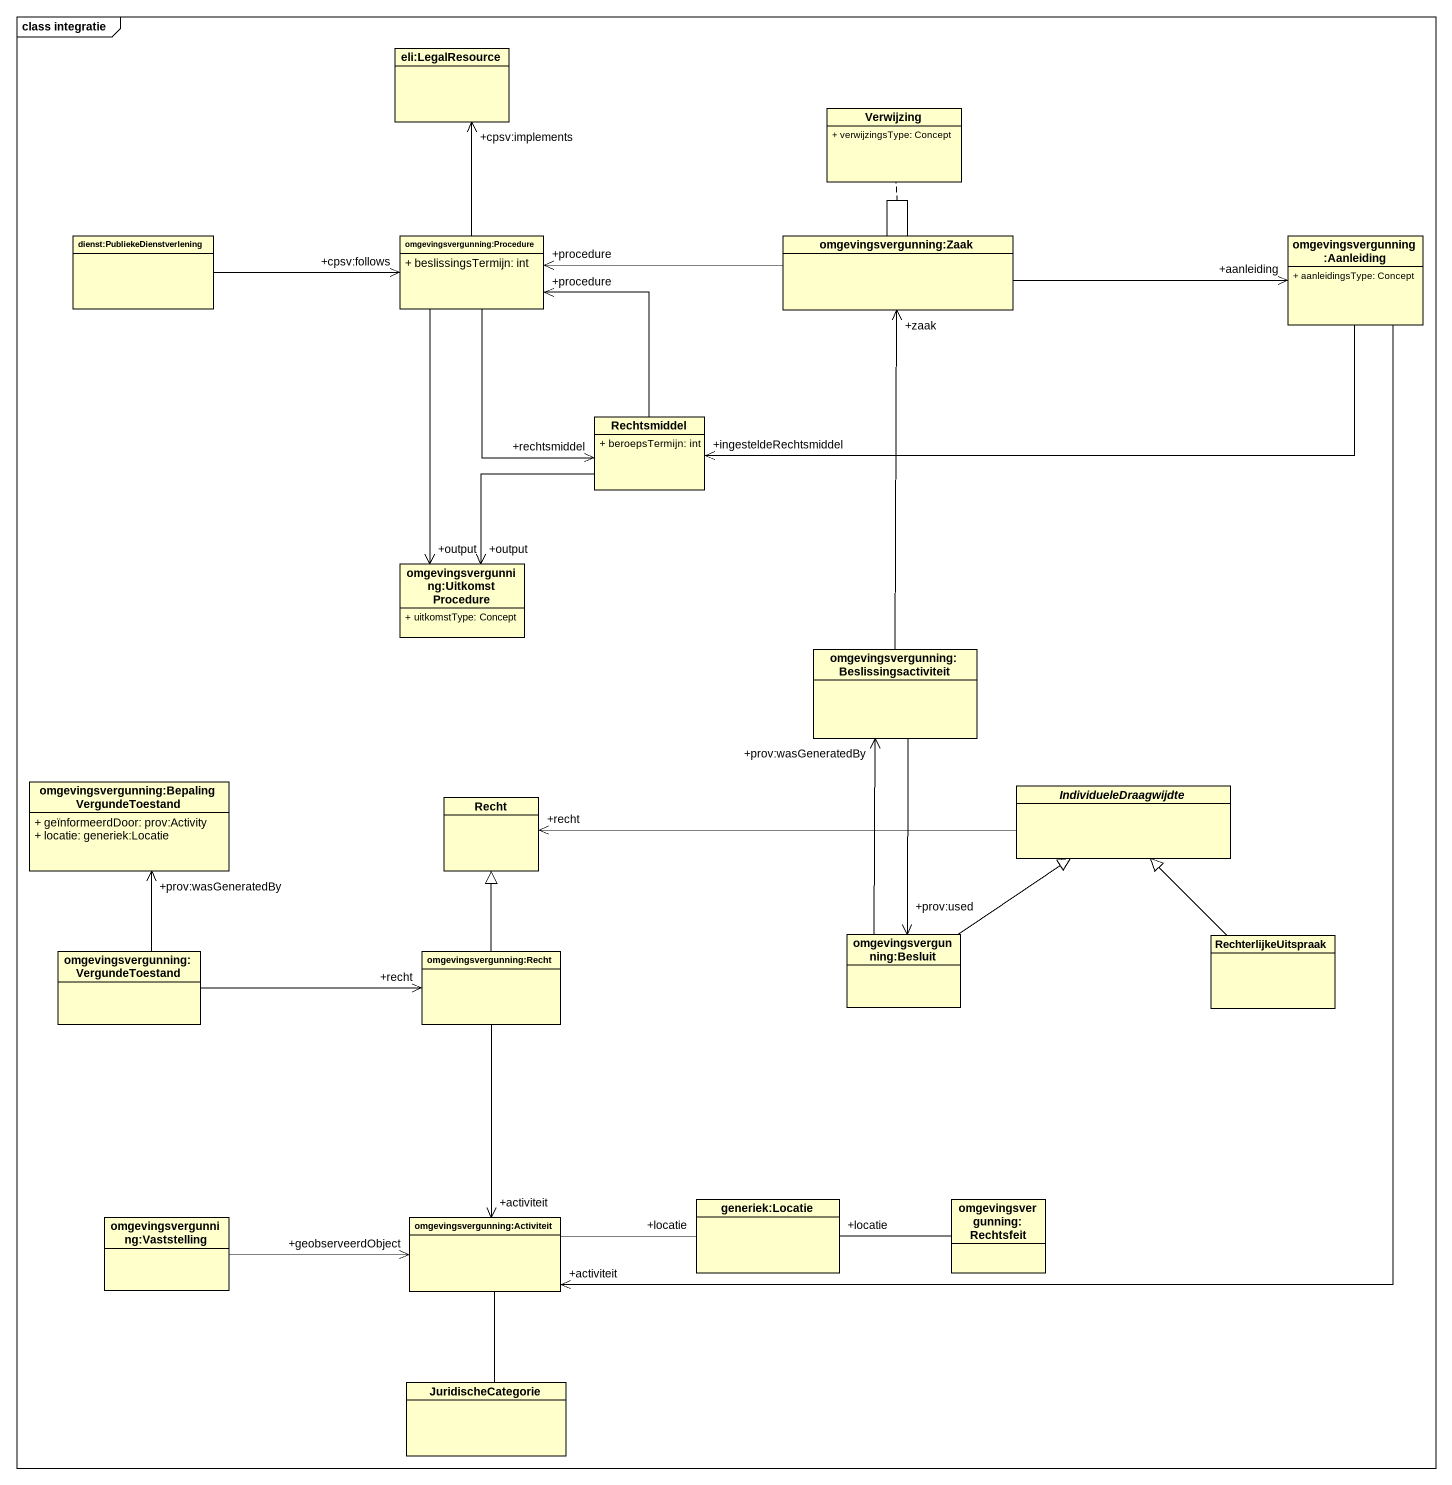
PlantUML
@startuml
mainframe class integratie
hide circle
hide empty members
skinparam classAttributeIconSize 0
class "eli:LegalResource" as eli_LegalResource
class Verwijzing {
  + verwijzingsType: Concept
}
class "dienst:PubliekeDienstverlening" as dienst_PubliekeDienstverleni
class "omgevingsvergunning:Procedure" as omgevingsvergunning {
  + beslissingsTermijn: int
}
class "omgevingsvergunning:Zaak" as omgevingsvergunning_Zaak
class "omgevingsvergunning:Aanleiding" as omgevingsvergunning_2 {
  + aanleidingsType: Concept
}
class Rechtsmiddel {
  + beroepsTermijn: int
}
class "omgevingsvergunning:UitkomstProcedure" as omgevingsvergunning_3 {
  + uitkomstType: Concept
}
class "omgevingsvergunning:Beslissingsactiviteit" as omgevingsvergunning_4
class "omgevingsvergunning:BepalingVergundeToestand" as omgevingsvergunning_5 {
  + geïnformeerdDoor: prov:Activity
  + locatie: generiek:Locatie
}
class Recht
abstract class IndividueleDraagwijdte
class "omgevingsvergunning:VergundeToestand" as omgevingsvergunning_6
class "omgevingsvergunning:Recht" as omgevingsvergunning_Recht
class "omgevingsvergunning:Besluit" as omgevingsvergunning_Besluit
class RechterlijkeUitspraak
class "generiek:Locatie" as generiek_Locatie
class "omgevingsvergunning:Rechtsfeit" as omgevingsvergunning_7
class "omgevingsvergunning:Vaststelling" as omgevingsvergunning_8
class "omgevingsvergunning:Activiteit" as omgevingsvergunning_9
class JuridischeCategorie
dienst_PubliekeDienstverleni -right-> "+cpsv:follows" omgevingsvergunning
omgevingsvergunning -up-> "+cpsv:implements" eli_LegalResource
omgevingsvergunning --> "+rechtsmiddel" Rechtsmiddel
omgevingsvergunning --> "+output" omgevingsvergunning_3
omgevingsvergunning_Zaak -left-> "+procedure" omgevingsvergunning
omgevingsvergunning_Zaak -- omgevingsvergunning_Zaak
(omgevingsvergunning_Zaak, omgevingsvergunning_Zaak) .. Verwijzing
omgevingsvergunning_Zaak -right-> "+aanleiding" omgevingsvergunning_2
omgevingsvergunning_2 -left-> "+ingesteldeRechtsmiddel" Rechtsmiddel
omgevingsvergunning_2 --> "+activiteit" omgevingsvergunning_9
Rechtsmiddel -up-> "+procedure" omgevingsvergunning
Rechtsmiddel --> "+output" omgevingsvergunning_3
omgevingsvergunning_4 -up-> "+zaak" omgevingsvergunning_Zaak
omgevingsvergunning_4 --> "+prov:used" omgevingsvergunning_Besluit
IndividueleDraagwijdte -left-> "+recht" Recht
omgevingsvergunning_6 -up-> "+prov:wasGeneratedBy" omgevingsvergunning_5
omgevingsvergunning_6 -right-> "+recht" omgevingsvergunning_Recht
omgevingsvergunning_Recht -up-|> Recht
omgevingsvergunning_Recht --> "+activiteit" omgevingsvergunning_9
omgevingsvergunning_Besluit -up-> "+prov:wasGeneratedBy" omgevingsvergunning_4
omgevingsvergunning_Besluit -up-|> IndividueleDraagwijdte
RechterlijkeUitspraak -up-|> IndividueleDraagwijdte
omgevingsvergunning_7 -left- "+locatie" generiek_Locatie
omgevingsvergunning_8 -right-> "+geobserveerdObject" omgevingsvergunning_9
omgevingsvergunning_9 -right- "+locatie" generiek_Locatie
omgevingsvergunning_9 -- JuridischeCategorie
@enduml
